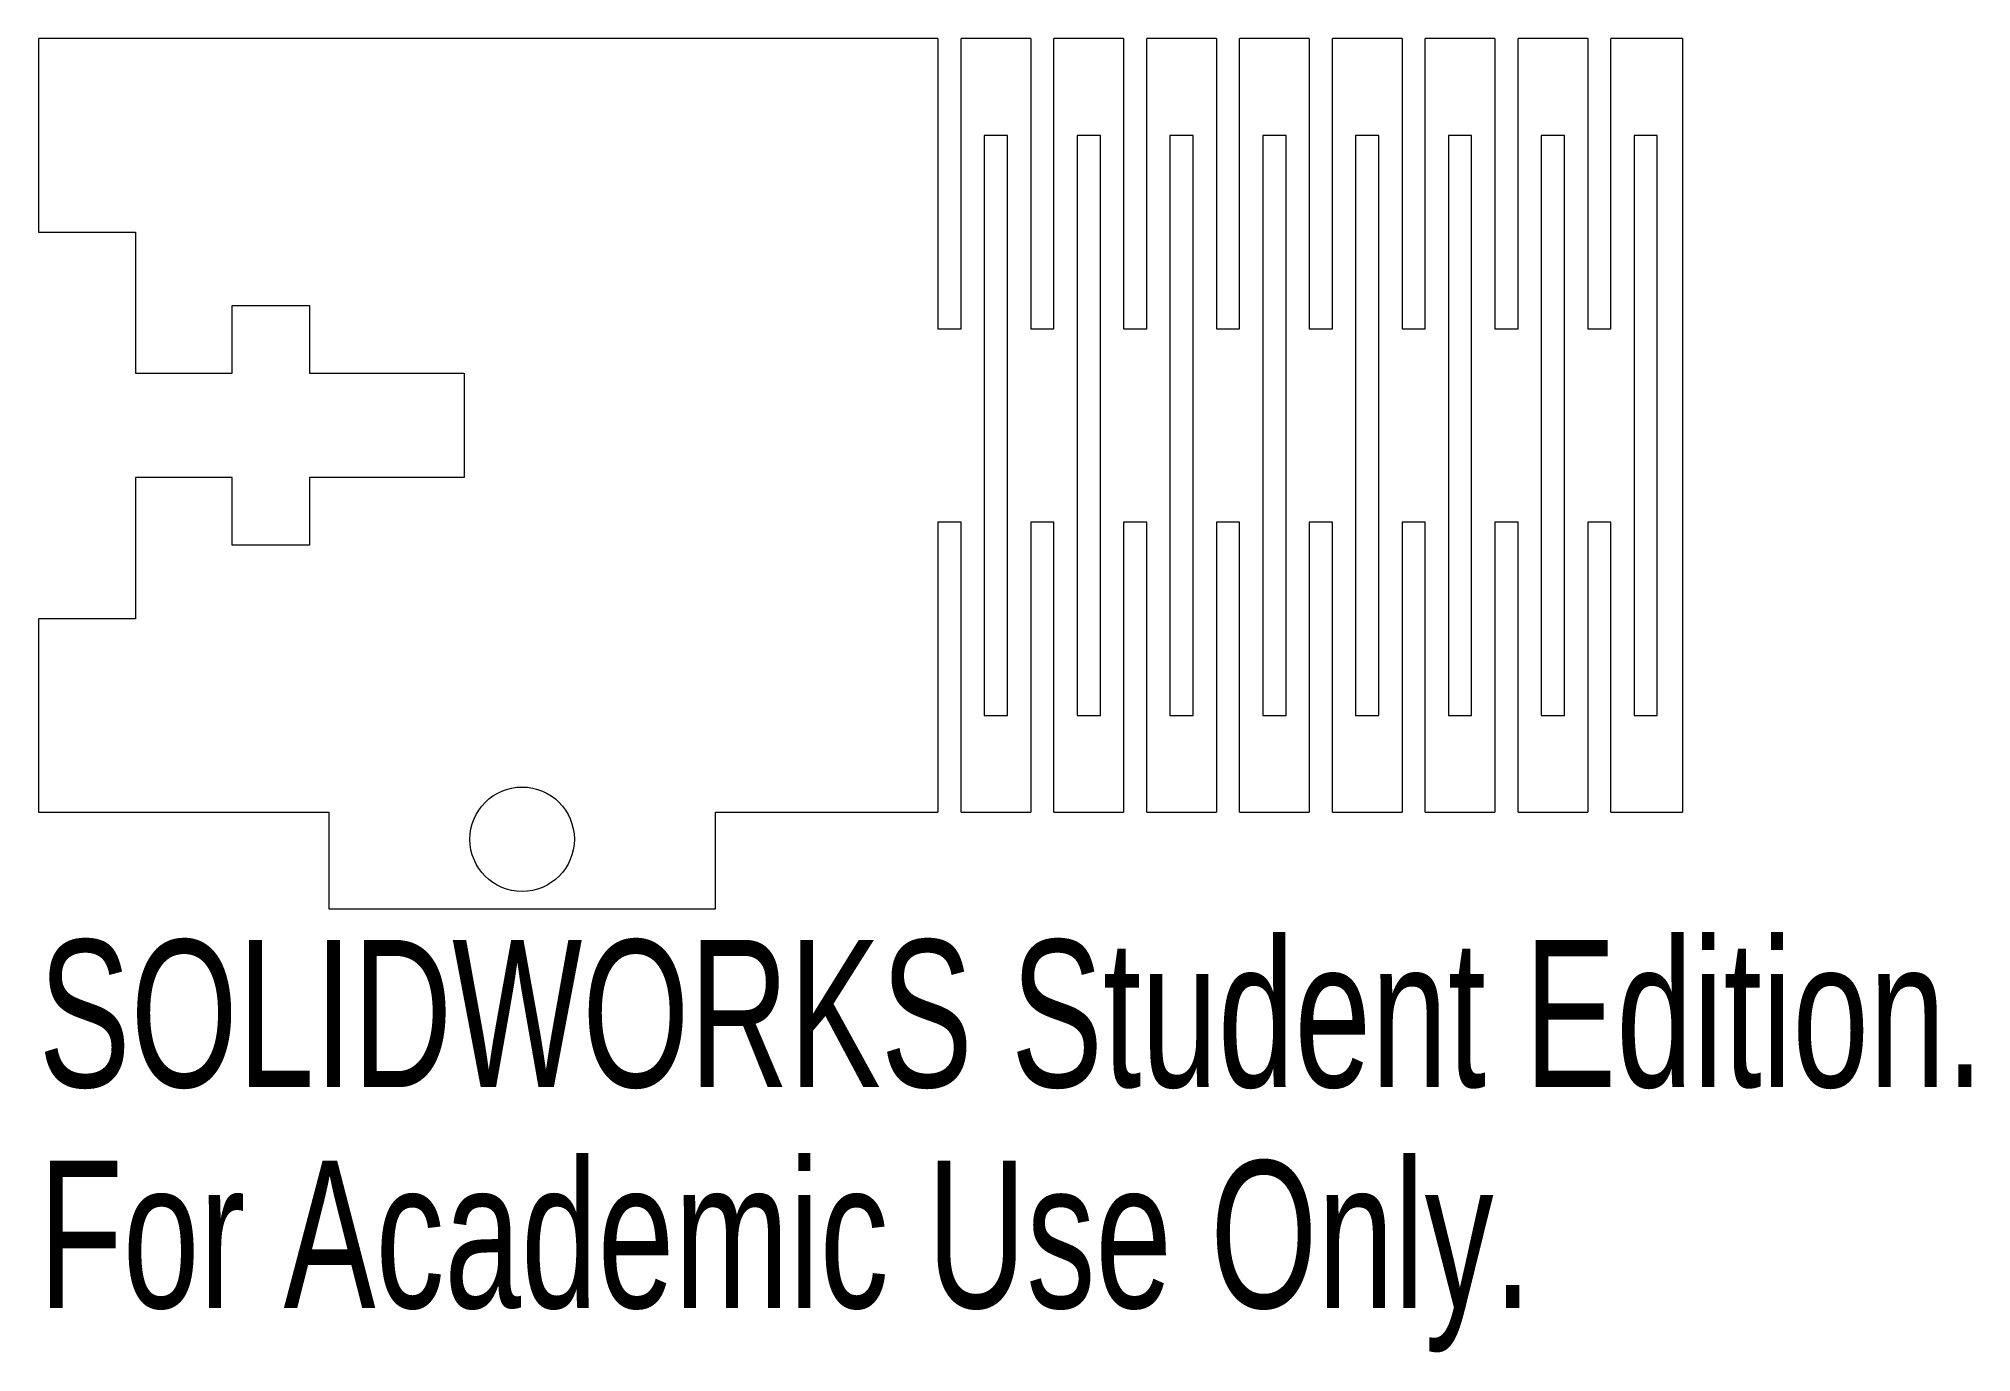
# Model space of a CAD drawing. Header units: inches. Extents: x 0 to 2.5, y -0.7 to 1.
import ezdxf

# ---------------------------------------------------------------- set-up
doc = ezdxf.new("R2010")
doc.units = ezdxf.units.IN
doc.header["$MEASUREMENT"] = 0
doc.styles.add('SLDTEXTSTYLE0', font='TXT', dxfattribs={"width": 0.7})

msp = doc.modelspace()

# ---------------------------------------------------------------- linework, layer by layer
at = {"color": 7, "linetype": 'Continuous', "lineweight": 15}
for p, q in [((0, 1), (0, 0.75)), ((1.1625, 1), (0, 1)), ((1.1625, 1), (1.1625, 0.625)), ((1.1925, 0.625), (1.1925, 1)), ((1.2825, 1), (1.1925, 1)), ((1.2825, 1), (1.2825, 0.625)), ((1.3125, 0.625), (1.3125, 1)), ((1.4025, 1), (1.3125, 1)), ((1.4025, 1), (1.4025, 0.625)), ((1.4325, 0.625), (1.4325, 1)), ((1.5225, 1), (1.4325, 1)), ((1.5225, 1), (1.5225, 0.625)), ((1.5525, 0.625), (1.5525, 1)), ((1.6425, 1), (1.5525, 1)), ((1.6425, 1), (1.6425, 0.625)), ((1.6725, 0.625), (1.6725, 1)), ((1.7625, 1), (1.6725, 1)), ((1.7625, 1), (1.7625, 0.625)), ((1.7925, 0.625), (1.7925, 1)), ((1.8825, 1), (1.7925, 1)), ((1.8825, 1), (1.8825, 0.625)), ((1.9125, 0.625), (1.9125, 1)), ((2.0025, 1), (1.9125, 1)), ((2.0025, 1), (2.0025, 0.625)), ((2.0325, 0.625), (2.0325, 1)), ((2.125, 1), (2.0325, 1)), ((2.125, 1), (2.125, 0)), ((1.2525, 0.875), (1.2225, 0.875)), ((1.2225, 0.875), (1.2225, 0.125)), ((1.2525, 0.125), (1.2525, 0.875)), ((1.3725, 0.875), (1.3425, 0.875)), ((1.3425, 0.875), (1.3425, 0.125)), ((1.3725, 0.125), (1.3725, 0.875)), ((1.4925, 0.875), (1.4625, 0.875)), ((1.4625, 0.875), (1.4625, 0.125)), ((1.4925, 0.125), (1.4925, 0.875)), ((1.6125, 0.875), (1.5825, 0.875)), ((1.5825, 0.875), (1.5825, 0.125)), ((1.6125, 0.125), (1.6125, 0.875)), ((1.7325, 0.875), (1.7025, 0.875)), ((1.7025, 0.875), (1.7025, 0.125)), ((1.7325, 0.125), (1.7325, 0.875)), ((1.8525, 0.875), (1.8225, 0.875)), ((1.8225, 0.875), (1.8225, 0.125)), ((1.8525, 0.125), (1.8525, 0.875)), ((1.9725, 0.875), (1.9425, 0.875)), ((1.9425, 0.875), (1.9425, 0.125)), ((1.9725, 0.125), (1.9725, 0.875)), ((2.0925, 0.875), (2.0625, 0.875)), ((2.0625, 0.875), (2.0625, 0.125)), ((2.0925, 0.125), (2.0925, 0.875)), ((0, 0.75), (0.125, 0.75)), ((0.125, 0.75), (0.125, 0.5675)), ((0.25, 0.655), (0.35, 0.655)), ((0.25, 0.5675), (0.25, 0.655)), ((0.35, 0.655), (0.35, 0.5675)), ((1.1625, 0.625), (1.1925, 0.625)), ((1.2825, 0.625), (1.3125, 0.625)), ((1.4025, 0.625), (1.4325, 0.625)), ((1.5225, 0.625), (1.5525, 0.625)), ((1.6425, 0.625), (1.6725, 0.625)), ((1.7625, 0.625), (1.7925, 0.625)), ((1.8825, 0.625), (1.9125, 0.625)), ((2.0025, 0.625), (2.0325, 0.625)), ((0.125, 0.5675), (0.25, 0.5675)), ((0.35, 0.5675), (0.55, 0.5675)), ((0.55, 0.5675), (0.55, 0.4325)), ((0.125, 0.4325), (0.125, 0.25)), ((0.25, 0.4325), (0.125, 0.4325)), ((0.25, 0.345), (0.25, 0.4325)), ((0.35, 0.4325), (0.35, 0.345)), ((0.55, 0.4325), (0.35, 0.4325)), ((1.1925, 0.375), (1.1625, 0.375)), ((1.1625, 0.375), (1.1625, 0)), ((1.1925, 0), (1.1925, 0.375)), ((1.3125, 0.375), (1.2825, 0.375)), ((1.2825, 0.375), (1.2825, 0)), ((1.3125, 0), (1.3125, 0.375)), ((1.4325, 0.375), (1.4025, 0.375)), ((1.4025, 0.375), (1.4025, 0)), ((1.4325, 0), (1.4325, 0.375)), ((1.5525, 0.375), (1.5225, 0.375)), ((1.5225, 0.375), (1.5225, 0)), ((1.5525, 0), (1.5525, 0.375)), ((1.6725, 0.375), (1.6425, 0.375)), ((1.6425, 0.375), (1.6425, 0)), ((1.6725, 0), (1.6725, 0.375)), ((1.7925, 0.375), (1.7625, 0.375)), ((1.7625, 0.375), (1.7625, 0)), ((1.7925, 0), (1.7925, 0.375)), ((1.9125, 0.375), (1.8825, 0.375)), ((1.8825, 0.375), (1.8825, 0)), ((1.9125, 0), (1.9125, 0.375)), ((2.0325, 0.375), (2.0025, 0.375)), ((2.0025, 0.375), (2.0025, 0)), ((2.0325, 0), (2.0325, 0.375)), ((0.35, 0.345), (0.25, 0.345)), ((0, 0.25), (0, 0)), ((0.125, 0.25), (0, 0.25)), ((1.2225, 0.125), (1.2525, 0.125)), ((1.3425, 0.125), (1.3725, 0.125)), ((1.4625, 0.125), (1.4925, 0.125)), ((1.5825, 0.125), (1.6125, 0.125)), ((1.7025, 0.125), (1.7325, 0.125)), ((1.8225, 0.125), (1.8525, 0.125)), ((1.9425, 0.125), (1.9725, 0.125)), ((2.0625, 0.125), (2.0925, 0.125)), ((0, 0), (0.375, 0)), ((0.375, 0), (0.375, -0.125)), ((0.875, -0.125), (0.875, 0)), ((0.875, 0), (1.1625, 0)), ((1.1925, 0), (1.2825, 0)), ((1.3125, 0), (1.4025, 0)), ((1.4325, 0), (1.5225, 0)), ((1.5525, 0), (1.6425, 0)), ((1.6725, 0), (1.7625, 0)), ((1.7925, 0), (1.8825, 0)), ((1.9125, 0), (2.0025, 0)), ((2.0325, 0), (2.125, 0)), ((0.375, -0.125), (0.875, -0.125))]:
    msp.add_line(p, q, dxfattribs=at)
msp.add_circle((0.625, -0.035), 0.0675, dxfattribs=at)

# ---------------------------------------------------------------- texts
at = {"color": 7, "linetype": 'Continuous', "char_height": 0.1903, "attachment_point": 1, "style": 'SLDTEXTSTYLE0'}
for s, insert in [('SOLIDWORKS Student Edition.', (0, -0.1651)), ('For Academic Use Only.', (0, -0.4506))]:
    msp.add_mtext(s, dxfattribs=dict(at, insert=insert))

doc.saveas('drawing.dxf')
